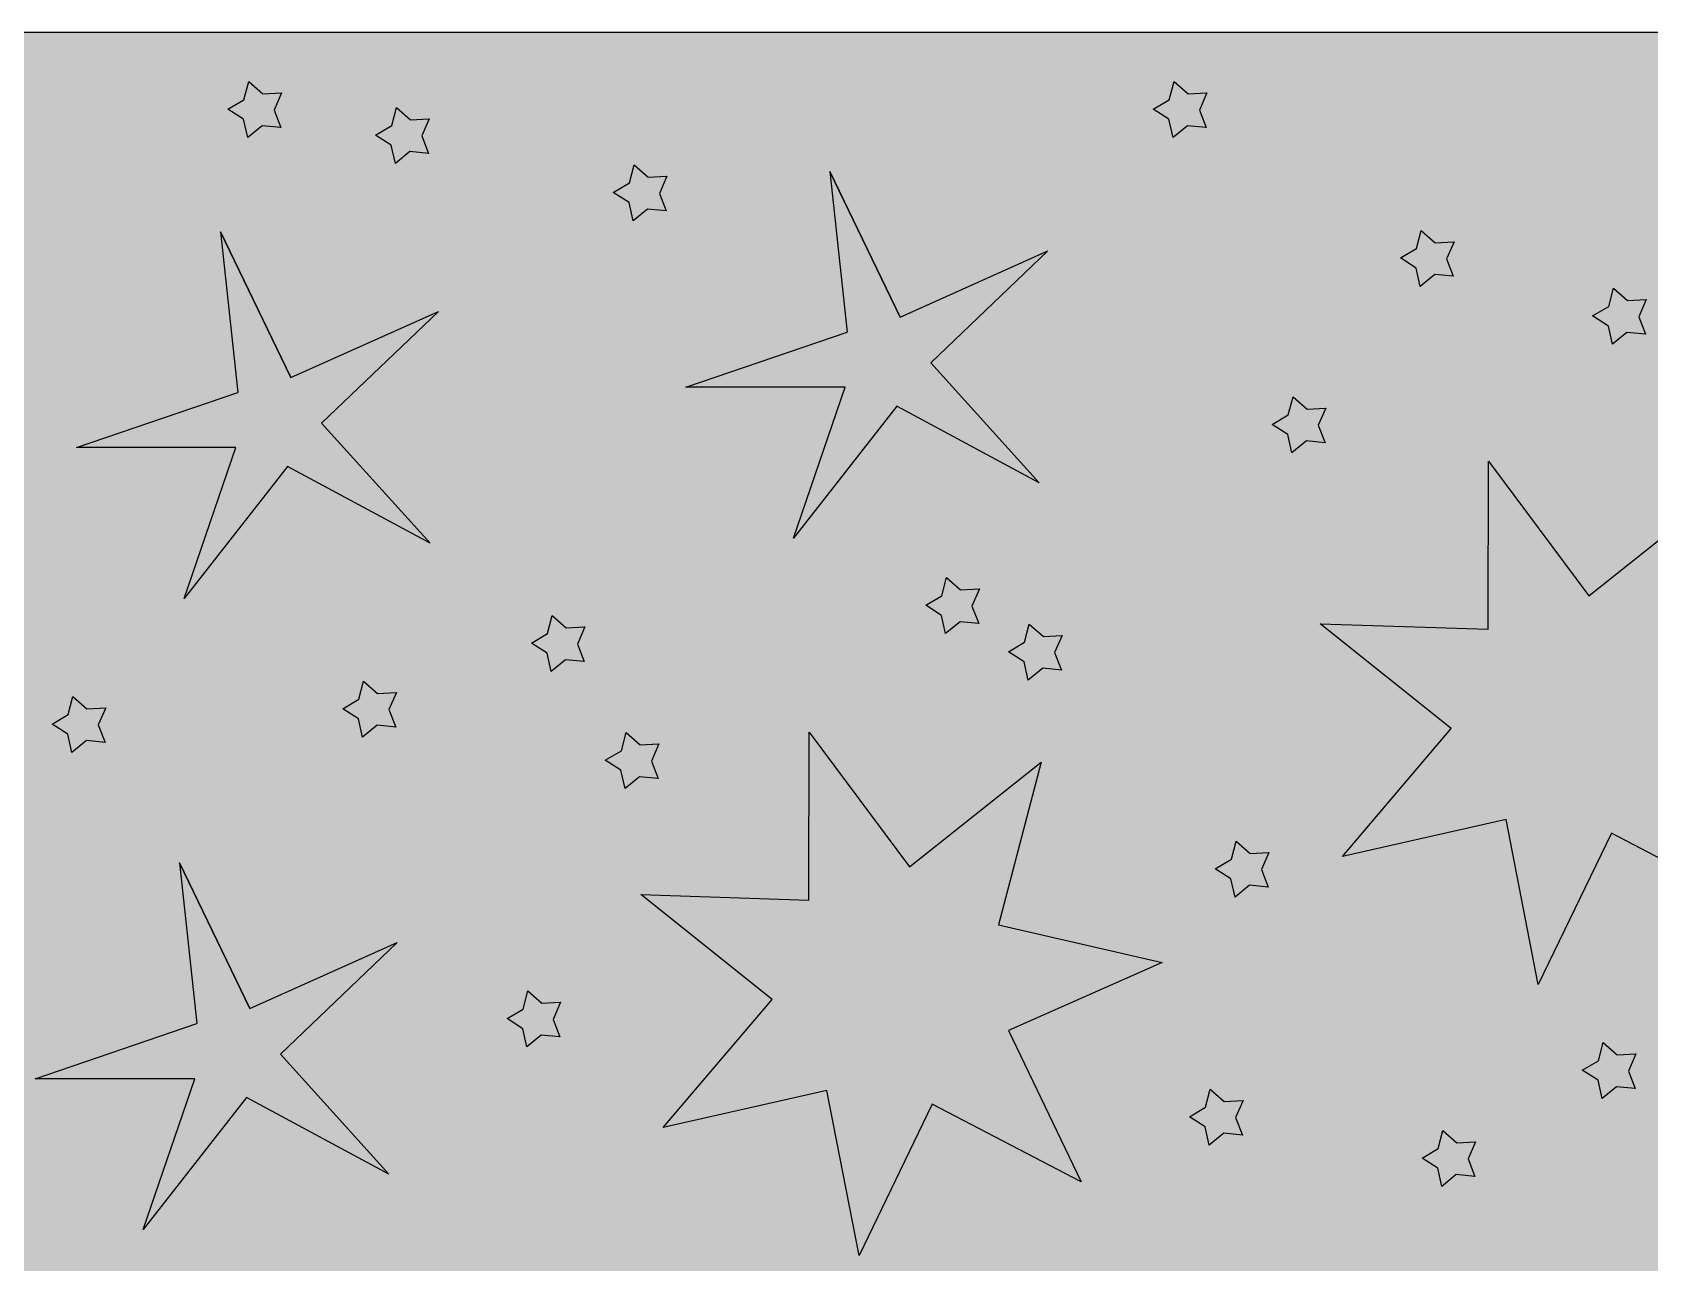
# Model space of a CAD drawing. Header units: millimetres. Extents: x 275 to 11036, y 250 to 4588.
# Drawn here: x 3532 to 6576, y 2272 to 4588 of the extents above; entities that cross this region are included whole.
import ezdxf

# ---------------------------------------------------------------- set-up
doc = ezdxf.new("R2010")
doc.units = ezdxf.units.MM

msp = doc.modelspace()

# ---------------------------------------------------------------- hatches: boundary and pattern name
h = msp.add_hatch(color=256)
h.dxf.hatch_style = 1
h.set_gradient(color1=(0, 0, 255), color2=(0, 255, 255), tint=1, name='CURVED')
h.paths.add_polyline_path([(11035.8, 4587.9), (274.7, 4587.9), (274.7, 249.9), (11035.8, 249.9)])
h.paths.add_polyline_path([(2521, 3073.1), (2825, 3176.7), (2792.4, 3479.4), (2924.6, 3205.1), (3202.4, 3329.6), (2982.4, 3119.2), (3186.7, 2893.4), (2918.5, 3037.6), (2724.1, 2789.2), (2821.2, 3073.1)], flags=16)
h.paths.add_polyline_path([(2317.2, 3234.1), (2282.1, 3237.5), (2254.8, 3215.2), (2247.2, 3249.6), (2217.5, 3268.7), (2247.9, 3286.6), (2256.9, 3320.7), (2283.3, 3297.3), (2318.5, 3299.3), (2304.4, 3267)], flags=16)
h.paths.add_polyline_path([(2463.9, 2538.5), (2243.9, 2328.1), (2448.2, 2102.3), (2180, 2246.5), (1985.6, 1998.1), (2082.7, 2282), (1782.5, 2282), (2086.5, 2385.6), (2053.9, 2688.3), (2186.1, 2414)], flags=16)
h.paths.add_polyline_path([(2192.3, 3668.9), (2289.5, 3952.8), (1989.3, 3952.8), (2293.2, 4056.3), (2260.7, 4359), (2392.9, 4084.8), (2670.7, 4209.3), (2450.7, 3998.8), (2655, 3773), (2386.8, 3917.2)], flags=16)
h.paths.add_polyline_path([(1782.9, 2946.3), (1514.8, 3090.5), (1320.3, 2842.2), (1417.5, 3126.1), (1117.3, 3126.1), (1421.2, 3229.6), (1388.7, 3532.3), (1520.9, 3258.1), (1798.7, 3382.6), (1578.7, 3172.1)], flags=16)
h.paths.add_polyline_path([(2936, 2580.3), (2962.4, 2557), (2997.6, 2559), (2983.6, 2526.7), (2996.3, 2493.8), (2961.2, 2497.2), (2933.9, 2474.9), (2926.3, 2509.3), (2896.6, 2528.3), (2927, 2546.3)], flags=16)
h.paths.add_polyline_path([(3186.7, 2946.9), (3217, 2964.8), (3226, 2998.9), (3252.4, 2975.5), (3287.6, 2977.5), (3273.6, 2945.2), (3286.4, 2912.3), (3251.3, 2915.7), (3224, 2893.4), (3216.3, 2927.8)], flags=16)
h.paths.add_polyline_path([(2760.6, 2194.8), (2949.7, 1941.3), (3197.3, 2138), (3117, 1832.1), (3425.1, 1761.1), (3136, 1633.2), (3272.6, 1348), (2992.3, 1494.4), (2854.5, 1209.8), (2794.1, 1520.1), (2485.7, 1450.4), (2690.7, 1691.1), (2443.9, 1888.8), (2759.9, 1878.6)], flags=16)
h.paths.add_polyline_path([(3335.2, 3724.2), (3327.6, 3758.6), (3297.9, 3777.6), (3328.3, 3795.6), (3337.3, 3829.6), (3363.7, 3806.3), (3398.9, 3808.3), (3384.9, 3776), (3397.6, 3743.1), (3362.5, 3746.5)], flags=16)
h.paths.add_polyline_path([(1377, 2605.3), (1362.9, 2572.9), (1375.7, 2540.1), (1340.6, 2543.4), (1313.3, 2521.1), (1305.7, 2555.5), (1276, 2574.6), (1306.4, 2592.5), (1315.3, 2626.6), (1341.8, 2603.3)], flags=16)
h.paths.add_polyline_path([(3236.6, 2243.5), (3263, 2220.1), (3298.2, 2222.1), (3284.2, 2189.8), (3297, 2156.9), (3261.9, 2160.3), (3234.6, 2138), (3226.9, 2172.4), (3197.3, 2191.5), (3227.6, 2209.4)], flags=16)
h.paths.add_polyline_path([(1915.9, 4144.1), (1880.8, 4147.5), (1853.5, 4125.2), (1845.9, 4159.6), (1816.2, 4178.6), (1846.6, 4196.6), (1855.6, 4230.6), (1882, 4207.3), (1917.2, 4209.3), (1903.1, 4177)], flags=16)
h.paths.add_polyline_path([(3537.2, 2618.5), (3841.1, 2722.1), (3808.6, 3024.8), (3940.8, 2750.5), (4218.6, 2875), (3998.6, 2664.6), (4202.8, 2438.8), (3934.7, 2583), (3740.2, 2334.6), (3837.4, 2618.5)], flags=16)
h.paths.add_polyline_path([(2933.9, 4310.2), (2926.3, 4344.7), (2896.6, 4363.7), (2927, 4381.6), (2936, 4415.7), (2962.4, 4392.4), (2997.6, 4394.4), (2983.6, 4362), (2996.3, 4329.2), (2961.2, 4332.5)], flags=16)
h.paths.add_polyline_path([(3614.7, 3806.4), (3918.6, 3909.9), (3886, 4212.6), (4018.2, 3938.4), (4296, 4062.8), (4076.1, 3852.4), (4280.3, 3626.6), (4012.2, 3770.8), (3817.7, 3522.5), (3914.8, 3806.4)], flags=16)
h.paths.add_polyline_path([(1460.3, 2078), (1380, 1772.2), (1688.2, 1701.2), (1399, 1573.3), (1535.6, 1288.1), (1255.3, 1434.4), (1117.5, 1149.8), (1057.1, 1460.2), (748.7, 1390.5), (953.7, 1631.2), (706.9, 1828.8), (1023, 1818.6), (1023.6, 2134.8), (1212.7, 1881.4)], flags=16)
h.paths.add_polyline_path([(1979, 1747.5), (2005.5, 1724.2), (2040.6, 1726.1), (2026.6, 1693.8), (2039.4, 1661), (2004.3, 1664.3), (1977, 1642), (1969.3, 1676.4), (1939.7, 1695.5), (1970.1, 1713.4)], flags=16)
h.paths.add_polyline_path([(1190.5, 3897.3), (1155.4, 3900.7), (1128.1, 3878.4), (1120.4, 3912.8), (1090.8, 3931.9), (1121.2, 3949.8), (1130.1, 3983.9), (1156.6, 3960.5), (1191.7, 3962.5), (1177.7, 3930.2)], flags=16)
h.paths.add_polyline_path([(3464.5, 1866.6), (3490.9, 1843.3), (3526.1, 1845.3), (3512, 1812.9), (3524.8, 1780.1), (3489.7, 1783.4), (3462.4, 1761.1), (3454.8, 1795.5), (3425.1, 1814.6), (3455.5, 1832.5)], flags=16)
h.paths.add_polyline_path([(835.5, 3249.6), (800.4, 3252.9), (773.1, 3230.6), (765.5, 3265), (735.8, 3284.1), (766.2, 3302), (775.1, 3336.1), (801.6, 3312.8), (836.7, 3314.7), (822.7, 3282.4)], flags=16)
h.paths.add_polyline_path([(4116, 3314.9), (4146.3, 3332.9), (4155.3, 3366.9), (4181.7, 3343.6), (4216.9, 3345.6), (4202.9, 3313.3), (4215.6, 3280.4), (4180.6, 3283.8), (4153.3, 3261.5), (4145.6, 3295.9)], flags=16)
h.paths.add_polyline_path([(775, 2543.6), (761, 2511.2), (773.8, 2478.4), (738.7, 2481.7), (711.4, 2459.4), (703.7, 2493.8), (674.1, 2512.9), (704.4, 2530.8), (713.4, 2564.9), (739.8, 2541.6)], flags=16)
h.paths.add_polyline_path([(1205.9, 4313.8), (1170.8, 4317.1), (1143.5, 4294.8), (1135.9, 4329.2), (1106.2, 4348.3), (1136.6, 4366.2), (1145.6, 4400.3), (1172, 4377), (1207.2, 4379), (1193.2, 4346.6)], flags=16)
h.paths.add_polyline_path([(1888.7, 1241.2), (2020.9, 967), (2298.7, 1091.5), (2078.7, 881), (2283, 655.2), (2014.8, 799.4), (1820.3, 551.1), (1917.5, 835), (1617.3, 835), (1921.2, 938.5)], flags=16)
h.paths.add_polyline_path([(2550.1, 1099.7), (2576.5, 1076.4), (2611.7, 1078.4), (2597.7, 1046), (2610.5, 1013.2), (2575.4, 1016.5), (2548.1, 994.2), (2540.4, 1028.6), (2510.8, 1047.7), (2541.1, 1065.6)], flags=16)
h.paths.add_polyline_path([(3627.9, 1401.8), (3760.1, 1127.5), (4037.9, 1252), (3817.9, 1041.6), (4022.1, 815.8), (3754, 960), (3559.5, 711.6), (3656.7, 995.5), (3356.5, 995.5), (3660.4, 1099.1)], flags=16)
h.paths.add_polyline_path([(3923.8, 1654.9), (3950.2, 1631.6), (3985.4, 1633.6), (3971.4, 1601.3), (3984.1, 1568.4), (3949, 1571.8), (3921.7, 1549.5), (3914.1, 1583.9), (3884.4, 1602.9), (3914.8, 1620.9)], flags=16)
h.paths.add_polyline_path([(4270.3, 2142.8), (4300.7, 2160.7), (4309.6, 2194.8), (4336.1, 2171.4), (4371.2, 2173.4), (4357.2, 2141.1), (4370, 2108.2), (4334.9, 2111.6), (4307.6, 2089.3), (4299.9, 2123.7)], flags=16)
h.paths.add_polyline_path([(4471, 3438.3), (4501.3, 3456.2), (4510.3, 3490.3), (4536.7, 3467), (4571.9, 3469), (4557.9, 3436.6), (4570.6, 3403.8), (4535.6, 3407.1), (4508.3, 3384.8), (4500.6, 3419.2)], flags=16)
h.paths.add_polyline_path([(3074.9, 1038), (3101.3, 1014.7), (3136.5, 1016.7), (3122.5, 984.3), (3135.2, 951.5), (3100.1, 954.8), (3072.9, 932.5), (3065.2, 966.9), (3035.6, 986), (3065.9, 1003.9)], flags=16)
h.paths.add_polyline_path([(4215, 4341.1), (4207.3, 4375.5), (4177.7, 4394.6), (4208.1, 4412.5), (4217, 4446.6), (4243.5, 4423.2), (4278.6, 4425.2), (4264.6, 4392.9), (4277.4, 4360), (4242.3, 4363.4)], flags=16)
h.paths.add_polyline_path([(4677.3, 2964.9), (4993.3, 2954.7), (4994, 3270.9), (5183.1, 3017.5), (5430.7, 3214.1), (5350.4, 2908.3), (5658.5, 2837.3), (5369.4, 2709.4), (5506, 2424.2), (5225.7, 2570.5), (5087.9, 2285.9), (5027.5, 2596.3), (4719.1, 2526.6), (4924.1, 2767.3)], flags=16)
h.paths.add_polyline_path([(4149.7, 1559.2), (4465.8, 1549), (4466.4, 1865.2), (4655.5, 1611.7), (4903.1, 1808.4), (4822.8, 1502.5), (5131, 1431.5), (4841.8, 1303.6), (4978.4, 1018.4), (4698.1, 1164.7), (4560.3, 880.1), (4499.9, 1190.5), (4191.5, 1120.8), (4396.5, 1361.5)], flags=16)
h.paths.add_polyline_path([(3090.3, 698.7), (3116.7, 675.4), (3151.9, 677.4), (3137.9, 645), (3150.7, 612.2), (3115.6, 615.5), (3088.3, 593.2), (3080.6, 627.6), (3051, 646.7), (3081.3, 664.6)], flags=16)
h.paths.add_polyline_path([(4761.7, 3920), (5065.6, 4023.6), (5033.1, 4326.3), (5165.3, 4052), (5443.1, 4176.5), (5223.1, 3966.1), (5427.3, 3740.3), (5159.2, 3884.5), (4964.7, 3636.1), (5061.9, 3920)], flags=16)
h.paths.add_polyline_path([(4625.3, 4286.6), (4655.7, 4304.5), (4664.6, 4338.6), (4691.1, 4315.3), (4726.2, 4317.3), (4712.2, 4284.9), (4725, 4252.1), (4689.9, 4255.4), (4662.6, 4233.1), (4654.9, 4267.5)], flags=16)
h.paths.add_polyline_path([(1392.4, 708.2), (1378.4, 675.9), (1391.1, 643), (1356.1, 646.4), (1328.8, 624.1), (1321.1, 658.5), (1291.5, 677.5), (1321.8, 695.5), (1330.8, 729.5), (1357.2, 706.2)], flags=16)
h.paths.add_polyline_path([(4764.2, 1918.6), (4794.6, 1936.6), (4803.5, 1970.6), (4830, 1947.3), (4865.1, 1949.3), (4851.1, 1917), (4863.9, 1884.1), (4828.8, 1887.5), (4801.5, 1865.2), (4793.9, 1899.6)], flags=16)
h.paths.add_polyline_path([(929.4, 847), (915.3, 814.7), (928.1, 781.8), (893, 785.2), (865.7, 762.9), (858.1, 797.3), (828.4, 816.3), (858.8, 834.3), (867.7, 868.3), (894.2, 845)], flags=16)
h.paths.add_polyline_path([(5242.7, 2081.1), (5273, 2099), (5282, 2133.1), (5308.4, 2109.7), (5343.6, 2111.7), (5329.6, 2079.4), (5342.4, 2046.5), (5307.3, 2049.9), (5280, 2027.6), (5272.3, 2062)], flags=16)
h.paths.add_polyline_path([(4325.1, 637), (4351.5, 613.7), (4386.7, 615.7), (4372.7, 583.3), (4385.4, 550.5), (4350.3, 553.8), (4323, 531.5), (4315.4, 565.9), (4285.7, 585), (4316.1, 602.9)], flags=16)
h.paths.add_polyline_path([(5591.7, 1926.5), (5907.7, 1916.3), (5908.4, 2232.5), (6097.5, 1979), (6345.1, 2175.7), (6264.8, 1869.8), (6572.9, 1798.8), (6283.8, 1670.9), (6420.4, 1385.7), (6140.1, 1532), (6002.3, 1247.4), (5941.9, 1557.8), (5633.5, 1488.1), (5838.5, 1728.8)], flags=16)
h.paths.add_polyline_path([(5956.1, 3474.9), (6272.1, 3464.7), (6272.8, 3780.9), (6461.8, 3527.5), (6709.5, 3724.1), (6629.2, 3418.3), (6937.3, 3347.3), (6648.1, 3219.3), (6784.7, 2934.2), (6504.4, 3080.5), (6366.6, 2795.9), (6306.3, 3106.3), (5997.9, 3036.5), (6202.9, 3277.3)], flags=16)
h.paths.add_polyline_path([(5679, 1156.2), (5811.1, 882), (6089, 1006.4), (5869, 796), (6073.2, 570.2), (5805.1, 714.4), (5610.6, 466.1), (5707.8, 750), (5407.6, 750), (5711.5, 853.5)], flags=16)
h.paths.add_polyline_path([(6107, 4163.2), (6137.4, 4181.1), (6146.3, 4215.2), (6172.8, 4191.9), (6208, 4193.9), (6193.9, 4161.5), (6206.7, 4128.7), (6171.6, 4132), (6144.3, 4109.7), (6136.7, 4144.1)], flags=16)
h.paths.add_polyline_path([(6801.6, 2374.1), (6831.9, 2392), (6840.9, 2426.1), (6867.3, 2402.8), (6902.5, 2404.8), (6888.5, 2372.4), (6901.2, 2339.6), (6866.2, 2342.9), (6838.9, 2320.6), (6831.2, 2355)], flags=16)
h.paths.add_polyline_path([(6894.9, 3155.7), (6925.2, 3173.7), (6934.2, 3207.7), (6960.6, 3184.4), (6995.8, 3186.4), (6981.8, 3154.1), (6994.6, 3121.2), (6959.5, 3124.6), (6932.2, 3102.3), (6924.5, 3136.7)], flags=16)
h.paths.add_polyline_path([(6847.9, 4116.9), (6878.2, 4134.9), (6887.2, 4168.9), (6913.6, 4145.6), (6948.8, 4147.6), (6934.8, 4115.3), (6947.6, 4082.4), (6912.5, 4085.8), (6885.2, 4063.5), (6877.5, 4097.9)], flags=16)
h.paths.add_polyline_path([(6579.6, 901.1), (6883.6, 1004.6), (6851, 1307.3), (6983.2, 1033.1), (7261, 1157.6), (7041, 947.1), (7245.3, 721.4), (6977.2, 865.5), (6782.7, 617.2), (6879.8, 901.1)], flags=16)
h.paths.add_polyline_path([(6878.7, 1541.2), (6909.1, 1559.2), (6918.1, 1593.2), (6944.5, 1569.9), (6979.7, 1571.9), (6965.7, 1539.6), (6978.4, 1506.7), (6943.3, 1510.1), (6916, 1487.8), (6908.4, 1522.2)], flags=16)
h.paths.add_polyline_path([(7306.1, 3079.1), (7622.1, 3068.9), (7622.8, 3385.1), (7811.8, 3131.7), (8059.5, 3328.3), (7979.2, 3022.5), (8287.3, 2951.5), (7998.2, 2823.5), (8134.8, 2538.4), (7854.4, 2684.7), (7716.7, 2400.1), (7656.3, 2710.5), (7347.9, 2640.7), (7552.9, 2881.5)], flags=16)
h.paths.add_polyline_path([(7222.1, 2096), (7538.2, 2085.8), (7538.8, 2402), (7727.9, 2148.5), (7975.5, 2345.2), (7895.3, 2039.3), (8203.4, 1968.3), (7914.2, 1840.4), (8050.8, 1555.2), (7770.5, 1701.5), (7632.7, 1416.9), (7572.3, 1727.3), (7263.9, 1657.6), (7469, 1898.3)], flags=16)
h.paths.add_polyline_path([(7372.6, 3839.3), (7403, 3857.2), (7412, 3891.3), (7438.4, 3868), (7473.6, 3870), (7459.6, 3837.7), (7472.3, 3804.8), (7437.2, 3808.1), (7409.9, 3785.9), (7402.3, 3820.3)], flags=16)
h.paths.add_polyline_path([(7980.2, 3691.8), (8185.2, 3932.6), (7938.4, 4130.2), (8254.5, 4120), (8255.1, 4436.2), (8444.2, 4182.8), (8691.8, 4379.4), (8611.5, 4073.6), (8919.6, 4002.6), (8630.5, 3874.6), (8767.1, 3589.5), (8486.8, 3735.8), (8349, 3451.2), (8288.6, 3761.6)], flags=16)
h.paths.add_polyline_path([(7835.7, 1001.4), (7866, 1019.3), (7875, 1053.4), (7901.4, 1030.1), (7936.6, 1032.1), (7922.6, 999.8), (7935.4, 966.9), (7900.3, 970.3), (7873, 948), (7865.3, 982.4)], flags=16)
h.paths.add_polyline_path([(8375.9, 1911.4), (8406.2, 1929.3), (8415.2, 1963.4), (8441.6, 1940.1), (8476.8, 1942.1), (8462.8, 1909.7), (8475.6, 1876.9), (8440.5, 1880.2), (8413.2, 1857.9), (8405.5, 1892.3)], flags=16)
h.paths.add_polyline_path([(8271.6, 986.1), (8575.5, 1089.6), (8542.9, 1392.3), (8675.1, 1118.1), (8952.9, 1242.6), (8733, 1032.1), (8937.2, 806.4), (8669.1, 950.5), (8474.6, 702.2), (8571.8, 986.1)], flags=16)
h.paths.add_polyline_path([(8607.4, 2466.6), (8637.8, 2484.6), (8646.7, 2518.6), (8673.1, 2495.3), (8708.3, 2497.3), (8694.3, 2465), (8707.1, 2432.1), (8672, 2435.5), (8644.7, 2413.2), (8637, 2447.6)], flags=16)
h.paths.add_polyline_path([(8653.7, 3083.6), (8684.1, 3101.5), (8693, 3135.6), (8719.5, 3112.3), (8754.6, 3114.2), (8740.6, 3081.9), (8753.4, 3049.1), (8718.3, 3052.4), (8691, 3030.1), (8683.3, 3064.5)], flags=16)
h.paths.add_polyline_path([(8758.4, 2048.9), (9074.4, 2038.7), (9075, 2354.9), (9264.1, 2101.4), (9511.7, 2298.1), (9431.5, 1992.2), (9739.6, 1921.2), (9450.4, 1793.3), (9587, 1508.1), (9306.7, 1654.5), (9168.9, 1369.9), (9108.6, 1680.2), (8800.1, 1610.5), (9005.2, 1851.2)], flags=16)
h.paths.add_polyline_path([(8956.3, 3461.6), (9272.3, 3451.4), (9273, 3767.6), (9462, 3514.1), (9709.7, 3710.7), (9629.4, 3404.9), (9937.5, 3333.9), (9648.3, 3206), (9784.9, 2920.8), (9504.6, 3067.1), (9366.8, 2782.5), (9306.5, 3092.9), (8998, 3023.2), (9203.1, 3263.9)], flags=16)
h.paths.add_polyline_path([(9271.1, 4039.8), (9301.4, 4057.7), (9310.4, 4091.8), (9336.8, 4068.5), (9372, 4070.5), (9358, 4038.2), (9370.8, 4005.3), (9335.7, 4008.7), (9308.4, 3986.4), (9300.7, 4020.8)], flags=16)
h.paths.add_polyline_path([(9070.4, 646.7), (9100.8, 664.6), (9109.8, 698.7), (9136.2, 675.4), (9171.4, 677.4), (9157.3, 645), (9170.1, 612.2), (9135, 615.5), (9107.7, 593.2), (9100.1, 627.6)], flags=16)
h.paths.add_polyline_path([(9795.9, 2420.4), (9826.2, 2438.3), (9835.2, 2472.4), (9861.6, 2449), (9896.8, 2451), (9882.8, 2418.7), (9895.5, 2385.9), (9860.5, 2389.2), (9833.2, 2366.9), (9825.5, 2401.3)], flags=16)
h.paths.add_polyline_path([(9780.4, 4240.3), (9810.8, 4258.3), (9819.8, 4292.3), (9846.2, 4269), (9881.4, 4271), (9867.3, 4238.7), (9880.1, 4205.8), (9845, 4209.2), (9817.7, 4186.9), (9810.1, 4221.3)], flags=16)
h.paths.add_polyline_path([(9811.3, 1402.4), (9841.6, 1420.4), (9850.6, 1454.4), (9877, 1431.1), (9912.2, 1433.1), (9898.2, 1400.8), (9911, 1367.9), (9875.9, 1371.3), (9848.6, 1349), (9840.9, 1383.4)], flags=16)
h.paths.add_polyline_path([(9736.6, 731.1), (10040.6, 834.6), (10008, 1137.3), (10140.2, 863.1), (10418, 987.6), (10198, 777.1), (10402.3, 551.3), (10134.1, 695.5), (9939.7, 447.2), (10036.8, 731.1)], flags=16)
h.paths.add_polyline_path([(10124.2, 3668.5), (10428.1, 3772.1), (10395.5, 4074.8), (10527.7, 3800.5), (10805.6, 3925), (10585.6, 3714.6), (10789.8, 3488.8), (10521.7, 3633), (10327.2, 3384.7), (10424.4, 3668.5)], flags=16)
h.paths.add_polyline_path([(10212.6, 3099), (10242.9, 3116.9), (10251.9, 3151), (10278.3, 3127.7), (10313.5, 3129.7), (10299.5, 3097.3), (10312.3, 3064.5), (10277.2, 3067.8), (10249.9, 3045.5), (10242.2, 3079.9)], flags=16)
h.paths.add_polyline_path([(10209.2, 2459.6), (10513.2, 2563.1), (10480.6, 2865.8), (10612.8, 2591.5), (10890.6, 2716), (10670.6, 2505.6), (10874.9, 2279.8), (10606.8, 2424), (10412.3, 2175.7), (10509.4, 2459.6)], flags=16)
h.paths.add_polyline_path([(10428.7, 1541.2), (10459, 1559.2), (10468, 1593.2), (10494.4, 1569.9), (10529.6, 1571.9), (10515.6, 1539.6), (10528.4, 1506.7), (10493.3, 1510.1), (10466, 1487.8), (10458.3, 1522.2)], flags=16)
h = msp.add_hatch(color=2)
h.dxf.hatch_style = 1
h.paths.add_polyline_path([(4000.6, 4473.9), (3965.4, 4471.9), (3939, 4495.3), (3930, 4461.2), (3899.7, 4443.3), (3929.3, 4424.2), (3937, 4389.8), (3964.3, 4412.1), (3999.4, 4408.7), (3986.6, 4441.6)])
h = msp.add_hatch(color=2)
h.dxf.hatch_style = 1
h.paths.add_polyline_path([(5742.6, 4473.9), (5707.4, 4471.9), (5681, 4495.3), (5672, 4461.2), (5641.7, 4443.3), (5671.3, 4424.2), (5679, 4389.8), (5706.3, 4412.1), (5741.4, 4408.7), (5728.6, 4441.6)])
h = msp.add_hatch(color=2)
h.dxf.hatch_style = 1
h.paths.add_polyline_path([(4278.6, 4425.2), (4243.5, 4423.2), (4217, 4446.6), (4208.1, 4412.5), (4177.7, 4394.6), (4207.3, 4375.5), (4215, 4341.1), (4242.3, 4363.4), (4277.4, 4360), (4264.6, 4392.9)])
h = msp.add_hatch(color=2)
h.dxf.hatch_style = 1
h.paths.add_polyline_path([(2670.7, 4209.3), (2392.9, 4084.8), (2260.7, 4359), (2293.2, 4056.3), (1989.3, 3952.8), (2289.5, 3952.8), (2192.3, 3668.9), (2386.8, 3917.2), (2655, 3773), (2450.7, 3998.8)])
h.paths.add_polyline_path([(1578.7, 3172.1), (1798.7, 3382.6), (1520.9, 3258.1), (1388.7, 3532.3), (1421.2, 3229.6), (1117.3, 3126.1), (1417.5, 3126.1), (1320.3, 2842.2), (1514.8, 3090.5), (1782.9, 2946.3)])
h.paths.add_polyline_path([(2982.4, 3119.2), (3202.4, 3329.6), (2924.6, 3205.1), (2792.4, 3479.4), (2825, 3176.7), (2521, 3073.1), (2821.2, 3073.1), (2724.1, 2789.2), (2918.5, 3037.6), (3186.7, 2893.4)])
h.paths.add_polyline_path([(4218.6, 2875), (3940.8, 2750.5), (3808.6, 3024.8), (3841.1, 2722.1), (3537.2, 2618.5), (3837.4, 2618.5), (3740.2, 2334.6), (3934.7, 2583), (4202.8, 2438.8), (3998.6, 2664.6)])
h.paths.add_polyline_path([(2463.9, 2538.5), (2186.1, 2414), (2053.9, 2688.3), (2086.5, 2385.6), (1782.5, 2282), (2082.7, 2282), (1985.6, 1998.1), (2180, 2246.5), (2448.2, 2102.3), (2243.9, 2328.1)])
h = msp.add_hatch(color=2)
h.dxf.hatch_style = 1
h.paths.add_polyline_path([(4076.1, 3852.4), (4296, 4062.8), (4018.2, 3938.4), (3886, 4212.6), (3918.6, 3909.9), (3614.7, 3806.4), (3914.8, 3806.4), (3817.7, 3522.5), (4012.2, 3770.8), (4280.3, 3626.6)])
h.paths.add_polyline_path([(5223.1, 3966.1), (5443.1, 4176.5), (5165.3, 4052), (5033.1, 4326.3), (5065.6, 4023.6), (4761.7, 3920), (5061.9, 3920), (4964.7, 3636.1), (5159.2, 3884.5), (5427.3, 3740.3)])
h = msp.add_hatch(color=2)
h.dxf.hatch_style = 1
h.paths.add_polyline_path([(4726.2, 4317.3), (4691.1, 4315.3), (4664.6, 4338.6), (4655.7, 4304.5), (4625.3, 4286.6), (4654.9, 4267.5), (4662.6, 4233.1), (4689.9, 4255.4), (4725, 4252.1), (4712.2, 4284.9)])
h = msp.add_hatch(color=2)
h.dxf.hatch_style = 1
h.paths.add_polyline_path([(6208, 4193.9), (6172.8, 4191.9), (6146.3, 4215.2), (6137.4, 4181.1), (6107, 4163.2), (6136.7, 4144.1), (6144.3, 4109.7), (6171.6, 4132), (6206.7, 4128.7), (6193.9, 4161.5)])
h = msp.add_hatch(color=2)
h.dxf.hatch_style = 1
h.paths.add_polyline_path([(6569.8, 4084.9), (6534.7, 4082.9), (6508.2, 4106.3), (6499.3, 4072.2), (6468.9, 4054.3), (6498.5, 4035.2), (6506.2, 4000.8), (6533.5, 4023.1), (6568.6, 4019.7), (6555.8, 4052.6)])
h = msp.add_hatch(color=2)
h.dxf.hatch_style = 1
h.paths.add_polyline_path([(5966.5, 3880.7), (5931.3, 3878.7), (5904.9, 3902), (5895.9, 3868), (5865.5, 3850), (5895.2, 3831), (5902.8, 3796.6), (5930.1, 3818.9), (5965.2, 3815.5), (5952.4, 3848.4)])
h = msp.add_hatch(color=2)
h.dxf.hatch_style = 1
h.paths.add_polyline_path([(6629.2, 3418.3), (6709.5, 3724.1), (6461.8, 3527.5), (6272.8, 3780.9), (6272.1, 3464.7), (5956.1, 3474.9), (6202.9, 3277.3), (5997.9, 3036.5), (6306.3, 3106.3), (6366.6, 2795.9), (6504.4, 3080.5), (6784.7, 2934.2), (6648.1, 3219.3), (6937.3, 3347.3)])
h = msp.add_hatch(color=2)
h.dxf.hatch_style = 1
h.paths.add_polyline_path([(5314.4, 3540.3), (5279.2, 3538.3), (5252.8, 3561.7), (5243.8, 3527.6), (5213.5, 3509.7), (5243.1, 3490.6), (5250.8, 3456.2), (5278.1, 3478.5), (5313.2, 3475.1), (5300.4, 3508)])
h = msp.add_hatch(color=2)
h.dxf.hatch_style = 1
h.paths.add_polyline_path([(4571.9, 3469), (4536.7, 3467), (4510.3, 3490.3), (4501.3, 3456.2), (4471, 3438.3), (4500.6, 3419.2), (4508.3, 3384.8), (4535.6, 3407.1), (4570.6, 3403.8), (4557.9, 3436.6)])
h = msp.add_hatch(color=2)
h.dxf.hatch_style = 1
h.paths.add_polyline_path([(5470.1, 3452.8), (5434.9, 3450.8), (5408.5, 3474.1), (5399.5, 3440.1), (5369.2, 3422.1), (5398.8, 3403.1), (5406.5, 3368.7), (5433.8, 3391), (5468.9, 3387.6), (5456.1, 3420.5)])
h = msp.add_hatch(color=2)
h.dxf.hatch_style = 1
h.paths.add_polyline_path([(4216.9, 3345.6), (4181.7, 3343.6), (4155.3, 3366.9), (4146.3, 3332.9), (4116, 3314.9), (4145.6, 3295.9), (4153.3, 3261.5), (4180.6, 3283.8), (4215.6, 3280.4), (4202.9, 3313.3)])
h = msp.add_hatch(color=2)
h.dxf.hatch_style = 1
h.paths.add_polyline_path([(3669.7, 3316.7), (3634.5, 3314.7), (3608.1, 3338), (3599.1, 3303.9), (3568.8, 3286), (3598.4, 3266.9), (3606.1, 3232.5), (3633.4, 3254.8), (3668.5, 3251.5), (3655.7, 3284.3)])
h = msp.add_hatch(color=2)
h.dxf.hatch_style = 1
h.paths.add_polyline_path([(4711, 3248.6), (4675.9, 3246.6), (4649.4, 3269.9), (4640.5, 3235.8), (4610.1, 3217.9), (4639.7, 3198.9), (4647.4, 3164.5), (4674.7, 3186.7), (4709.8, 3183.4), (4697, 3216.3)])
h = msp.add_hatch(color=2)
h.dxf.hatch_style = 1
h.paths.add_polyline_path([(5350.4, 2908.3), (5430.7, 3214.1), (5183.1, 3017.5), (4994, 3270.9), (4993.3, 2954.7), (4677.3, 2964.9), (4924.1, 2767.3), (4719.1, 2526.6), (5027.5, 2596.3), (5087.9, 2285.9), (5225.7, 2570.5), (5506, 2424.2), (5369.4, 2709.4), (5658.5, 2837.3)])
h = msp.add_hatch(color=2)
h.dxf.hatch_style = 1
h.paths.add_polyline_path([(5859.4, 3044.4), (5824.2, 3042.4), (5797.8, 3065.7), (5788.8, 3031.6), (5758.5, 3013.7), (5788.1, 2994.6), (5795.8, 2960.2), (5823.1, 2982.5), (5858.2, 2979.2), (5845.4, 3012)])
h = msp.add_hatch(color=2)
h.dxf.hatch_style = 1
h.paths.add_polyline_path([(4526.1, 2762.3), (4491, 2760.4), (4464.5, 2783.7), (4455.6, 2749.6), (4425.2, 2731.7), (4454.8, 2712.6), (4462.5, 2678.2), (4489.8, 2700.5), (4524.9, 2697.2), (4512.1, 2730)])
h = msp.add_hatch(color=2)
h.dxf.hatch_style = 1
h.paths.add_polyline_path([(6550.4, 2665.1), (6515.2, 2663.1), (6488.8, 2686.4), (6479.8, 2652.3), (6449.4, 2634.4), (6479.1, 2615.4), (6486.7, 2581), (6514, 2603.3), (6549.1, 2599.9), (6536.4, 2632.8)])
h = msp.add_hatch(color=2)
h.dxf.hatch_style = 1
h.paths.add_polyline_path([(5810.8, 2577.6), (5775.6, 2575.6), (5749.1, 2598.9), (5740.2, 2564.8), (5709.8, 2546.9), (5739.5, 2527.8), (5747.1, 2493.4), (5774.4, 2515.7), (5809.5, 2512.4), (5796.7, 2545.2)])
h = msp.add_hatch(color=2)
h.dxf.hatch_style = 1
h.paths.add_polyline_path([(6248.7, 2499.8), (6213.5, 2497.8), (6187.1, 2521.1), (6178.1, 2487), (6147.8, 2469.1), (6177.4, 2450), (6185.1, 2415.6), (6212.3, 2437.9), (6247.4, 2434.6), (6234.7, 2467.4)])

# ---------------------------------------------------------------- linework, layer by layer
for p, q in [((3930, 4461.2), (3939, 4495.3)), ((3939, 4495.3), (3965.4, 4471.9)), ((5672, 4461.2), (5681, 4495.3)), ((5681, 4495.3), (5707.4, 4471.9)), ((3899.7, 4443.3), (3930, 4461.2)), ((3965.4, 4471.9), (4000.6, 4473.9)), ((4000.6, 4473.9), (3986.6, 4441.6)), ((4208.1, 4412.5), (4217, 4446.6)), ((4217, 4446.6), (4243.5, 4423.2)), ((5641.7, 4443.3), (5672, 4461.2)), ((5707.4, 4471.9), (5742.6, 4473.9)), ((5742.6, 4473.9), (5728.6, 4441.6)), ((3929.3, 4424.2), (3899.7, 4443.3)), ((3937, 4389.8), (3929.3, 4424.2)), ((3986.6, 4441.6), (3999.4, 4408.7)), ((4243.5, 4423.2), (4278.6, 4425.2)), ((4278.6, 4425.2), (4264.6, 4392.9)), ((5671.3, 4424.2), (5641.7, 4443.3)), ((5679, 4389.8), (5671.3, 4424.2)), ((5728.6, 4441.6), (5741.4, 4408.7)), ((3964.3, 4412.1), (3937, 4389.8)), ((3999.4, 4408.7), (3964.3, 4412.1)), ((4177.7, 4394.6), (4208.1, 4412.5)), ((4207.3, 4375.5), (4177.7, 4394.6)), ((4264.6, 4392.9), (4277.4, 4360)), ((5706.3, 4412.1), (5679, 4389.8)), ((5741.4, 4408.7), (5706.3, 4412.1)), ((4215, 4341.1), (4207.3, 4375.5)), ((4242.3, 4363.4), (4215, 4341.1)), ((4277.4, 4360), (4242.3, 4363.4)), ((4655.7, 4304.5), (4664.6, 4338.6)), ((4664.6, 4338.6), (4691.1, 4315.3)), ((5033.1, 4326.3), (5065.6, 4023.6)), ((5165.3, 4052), (5033.1, 4326.3)), ((5033.1, 4326.3), (5165.3, 4052)), ((4625.3, 4286.6), (4655.7, 4304.5)), ((4691.1, 4315.3), (4726.2, 4317.3)), ((4726.2, 4317.3), (4712.2, 4284.9)), ((4654.9, 4267.5), (4625.3, 4286.6)), ((4662.6, 4233.1), (4654.9, 4267.5)), ((4712.2, 4284.9), (4725, 4252.1)), ((4689.9, 4255.4), (4662.6, 4233.1)), ((4725, 4252.1), (4689.9, 4255.4)), ((3886, 4212.6), (3918.6, 3909.9)), ((4018.2, 3938.4), (3886, 4212.6)), ((3886, 4212.6), (4018.2, 3938.4)), ((6137.4, 4181.1), (6146.3, 4215.2)), ((6146.3, 4215.2), (6172.8, 4191.9)), ((5165.3, 4052), (5443.1, 4176.5)), ((5443.1, 4176.5), (5223.1, 3966.1)), ((6107, 4163.2), (6137.4, 4181.1)), ((6172.8, 4191.9), (6208, 4193.9)), ((6208, 4193.9), (6193.9, 4161.5)), ((6136.7, 4144.1), (6107, 4163.2)), ((6144.3, 4109.7), (6136.7, 4144.1)), ((6193.9, 4161.5), (6206.7, 4128.7)), ((6171.6, 4132), (6144.3, 4109.7)), ((6206.7, 4128.7), (6171.6, 4132)), ((6499.3, 4072.2), (6508.2, 4106.3)), ((6508.2, 4106.3), (6534.7, 4082.9)), ((6534.7, 4082.9), (6569.8, 4084.9)), ((6569.8, 4084.9), (6555.8, 4052.6)), ((4018.2, 3938.4), (4296, 4062.8)), ((4296, 4062.8), (4076.1, 3852.4)), ((6468.9, 4054.3), (6499.3, 4072.2)), ((6498.5, 4035.2), (6468.9, 4054.3)), ((6555.8, 4052.6), (6568.6, 4019.7)), ((4761.7, 3920), (5065.6, 4023.6)), ((6506.2, 4000.8), (6498.5, 4035.2)), ((6533.5, 4023.1), (6506.2, 4000.8)), ((6568.6, 4019.7), (6533.5, 4023.1)), ((5223.1, 3966.1), (5427.3, 3740.3)), ((3614.7, 3806.4), (3918.6, 3909.9)), ((5061.9, 3920), (4761.7, 3920)), ((4964.7, 3636.1), (5061.9, 3920)), ((5895.9, 3868), (5904.9, 3902)), ((5904.9, 3902), (5931.3, 3878.7)), ((5159.2, 3884.5), (4964.7, 3636.1)), ((5427.3, 3740.3), (5159.2, 3884.5)), ((5865.5, 3850), (5895.9, 3868)), ((5931.3, 3878.7), (5966.5, 3880.7)), ((5966.5, 3880.7), (5952.4, 3848.4)), ((4076.1, 3852.4), (4280.3, 3626.6)), ((5895.2, 3831), (5865.5, 3850)), ((5952.4, 3848.4), (5965.2, 3815.5)), ((3914.8, 3806.4), (3614.7, 3806.4)), ((3817.7, 3522.5), (3914.8, 3806.4)), ((5902.8, 3796.6), (5895.2, 3831)), ((5930.1, 3818.9), (5902.8, 3796.6)), ((5965.2, 3815.5), (5930.1, 3818.9)), ((6272.1, 3464.7), (6272.8, 3780.9)), ((6272.8, 3780.9), (6461.8, 3527.5)), ((4012.2, 3770.8), (3817.7, 3522.5)), ((4280.3, 3626.6), (4012.2, 3770.8)), ((6461.8, 3527.5), (6709.5, 3724.1)), ((5243.8, 3527.6), (5252.8, 3561.7)), ((5252.8, 3561.7), (5279.2, 3538.3)), ((5279.2, 3538.3), (5314.4, 3540.3)), ((5314.4, 3540.3), (5300.4, 3508)), ((5213.5, 3509.7), (5243.8, 3527.6)), ((5243.1, 3490.6), (5213.5, 3509.7)), ((5300.4, 3508), (5313.2, 3475.1)), ((4501.3, 3456.2), (4510.3, 3490.3)), ((4510.3, 3490.3), (4536.7, 3467)), ((5250.8, 3456.2), (5243.1, 3490.6)), ((5278.1, 3478.5), (5250.8, 3456.2)), ((5313.2, 3475.1), (5278.1, 3478.5)), ((5399.5, 3440.1), (5408.5, 3474.1)), ((5408.5, 3474.1), (5434.9, 3450.8)), ((6202.9, 3277.3), (5956.1, 3474.9)), ((5956.1, 3474.9), (6272.1, 3464.7)), ((4471, 3438.3), (4501.3, 3456.2)), ((4536.7, 3467), (4571.9, 3469)), ((4571.9, 3469), (4557.9, 3436.6)), ((5434.9, 3450.8), (5470.1, 3452.8)), ((5470.1, 3452.8), (5456.1, 3420.5)), ((4500.6, 3419.2), (4471, 3438.3)), ((4508.3, 3384.8), (4500.6, 3419.2)), ((4557.9, 3436.6), (4570.6, 3403.8)), ((5369.2, 3422.1), (5399.5, 3440.1)), ((5398.8, 3403.1), (5369.2, 3422.1)), ((5456.1, 3420.5), (5468.9, 3387.6)), ((4535.6, 3407.1), (4508.3, 3384.8)), ((4570.6, 3403.8), (4535.6, 3407.1)), ((5406.5, 3368.7), (5398.8, 3403.1)), ((5433.8, 3391), (5406.5, 3368.7)), ((5468.9, 3387.6), (5433.8, 3391)), ((4146.3, 3332.9), (4155.3, 3366.9)), ((4155.3, 3366.9), (4181.7, 3343.6)), ((3599.1, 3303.9), (3608.1, 3338)), ((3608.1, 3338), (3634.5, 3314.7)), ((4116, 3314.9), (4146.3, 3332.9)), ((4181.7, 3343.6), (4216.9, 3345.6)), ((4216.9, 3345.6), (4202.9, 3313.3)), ((3568.8, 3286), (3599.1, 3303.9)), ((3634.5, 3314.7), (3669.7, 3316.7)), ((3669.7, 3316.7), (3655.7, 3284.3)), ((4145.6, 3295.9), (4116, 3314.9)), ((4153.3, 3261.5), (4145.6, 3295.9)), ((4202.9, 3313.3), (4215.6, 3280.4)), ((3598.4, 3266.9), (3568.8, 3286)), ((3606.1, 3232.5), (3598.4, 3266.9)), ((3655.7, 3284.3), (3668.5, 3251.5)), ((4180.6, 3283.8), (4153.3, 3261.5)), ((4215.6, 3280.4), (4180.6, 3283.8)), ((4640.5, 3235.8), (4649.4, 3269.9)), ((4649.4, 3269.9), (4675.9, 3246.6)), ((4993.3, 2954.7), (4994, 3270.9)), ((4994, 3270.9), (5183.1, 3017.5)), ((5997.9, 3036.5), (6202.9, 3277.3)), ((3633.4, 3254.8), (3606.1, 3232.5)), ((3668.5, 3251.5), (3633.4, 3254.8)), ((4610.1, 3217.9), (4640.5, 3235.8)), ((4675.9, 3246.6), (4711, 3248.6)), ((4711, 3248.6), (4697, 3216.3)), ((4639.7, 3198.9), (4610.1, 3217.9)), ((4647.4, 3164.5), (4639.7, 3198.9)), ((4697, 3216.3), (4709.8, 3183.4)), ((5183.1, 3017.5), (5430.7, 3214.1)), ((5430.7, 3214.1), (5350.4, 2908.3)), ((4674.7, 3186.7), (4647.4, 3164.5)), ((4709.8, 3183.4), (4674.7, 3186.7)), ((6306.3, 3106.3), (5997.9, 3036.5)), ((6366.6, 2795.9), (6306.3, 3106.3)), ((6504.4, 3080.5), (6366.6, 2795.9)), ((6784.7, 2934.2), (6504.4, 3080.5)), ((5788.8, 3031.6), (5797.8, 3065.7)), ((5797.8, 3065.7), (5824.2, 3042.4)), ((3808.6, 3024.8), (3841.1, 2722.1)), ((3940.8, 2750.5), (3808.6, 3024.8)), ((3808.6, 3024.8), (3940.8, 2750.5)), ((5758.5, 3013.7), (5788.8, 3031.6)), ((5824.2, 3042.4), (5859.4, 3044.4)), ((5859.4, 3044.4), (5845.4, 3012)), ((5788.1, 2994.6), (5758.5, 3013.7)), ((5795.8, 2960.2), (5788.1, 2994.6)), ((5845.4, 3012), (5858.2, 2979.2)), ((4924.1, 2767.3), (4677.3, 2964.9)), ((4677.3, 2964.9), (4993.3, 2954.7)), ((5823.1, 2982.5), (5795.8, 2960.2)), ((5858.2, 2979.2), (5823.1, 2982.5)), ((5350.4, 2908.3), (5658.5, 2837.3)), ((3940.8, 2750.5), (4218.6, 2875)), ((4218.6, 2875), (3998.6, 2664.6)), ((5658.5, 2837.3), (5369.4, 2709.4)), ((4455.6, 2749.6), (4464.5, 2783.7)), ((4464.5, 2783.7), (4491, 2760.4)), ((4425.2, 2731.7), (4455.6, 2749.6)), ((4491, 2760.4), (4526.1, 2762.3)), ((4526.1, 2762.3), (4512.1, 2730)), ((4719.1, 2526.6), (4924.1, 2767.3)), ((3537.2, 2618.5), (3841.1, 2722.1)), ((4454.8, 2712.6), (4425.2, 2731.7)), ((4462.5, 2678.2), (4454.8, 2712.6)), ((4512.1, 2730), (4524.9, 2697.2)), ((4489.8, 2700.5), (4462.5, 2678.2)), ((4524.9, 2697.2), (4489.8, 2700.5)), ((5369.4, 2709.4), (5506, 2424.2)), ((6479.8, 2652.3), (6488.8, 2686.4)), ((6488.8, 2686.4), (6515.2, 2663.1)), ((3998.6, 2664.6), (4202.8, 2438.8)), ((6449.4, 2634.4), (6479.8, 2652.3)), ((6515.2, 2663.1), (6550.4, 2665.1)), ((6550.4, 2665.1), (6536.4, 2632.8)), ((3837.4, 2618.5), (3537.2, 2618.5)), ((3740.2, 2334.6), (3837.4, 2618.5)), ((6479.1, 2615.4), (6449.4, 2634.4)), ((6536.4, 2632.8), (6549.1, 2599.9)), ((5027.5, 2596.3), (4719.1, 2526.6)), ((5087.9, 2285.9), (5027.5, 2596.3)), ((5740.2, 2564.8), (5749.1, 2598.9)), ((5749.1, 2598.9), (5775.6, 2575.6)), ((6486.7, 2581), (6479.1, 2615.4)), ((6514, 2603.3), (6486.7, 2581)), ((6549.1, 2599.9), (6514, 2603.3)), ((3934.7, 2583), (3740.2, 2334.6)), ((4202.8, 2438.8), (3934.7, 2583)), ((5225.7, 2570.5), (5087.9, 2285.9)), ((5506, 2424.2), (5225.7, 2570.5)), ((5709.8, 2546.9), (5740.2, 2564.8)), ((5775.6, 2575.6), (5810.8, 2577.6)), ((5810.8, 2577.6), (5796.7, 2545.2)), ((5739.5, 2527.8), (5709.8, 2546.9)), ((5747.1, 2493.4), (5739.5, 2527.8)), ((5796.7, 2545.2), (5809.5, 2512.4)), ((5774.4, 2515.7), (5747.1, 2493.4)), ((5809.5, 2512.4), (5774.4, 2515.7)), ((6178.1, 2487), (6187.1, 2521.1)), ((6187.1, 2521.1), (6213.5, 2497.8)), ((6213.5, 2497.8), (6248.7, 2499.8)), ((6248.7, 2499.8), (6234.7, 2467.4)), ((6147.8, 2469.1), (6178.1, 2487)), ((6177.4, 2450), (6147.8, 2469.1)), ((6234.7, 2467.4), (6247.4, 2434.6)), ((6185.1, 2415.6), (6177.4, 2450)), ((6212.3, 2437.9), (6185.1, 2415.6)), ((6247.4, 2434.6), (6212.3, 2437.9))]:
    msp.add_line(p, q)
msp.add_lwpolyline([(274.7, 249.9), (11035.8, 249.9), (11035.8, 4587.9), (274.7, 4587.9)], close=True)

doc.saveas('drawing.dxf')
